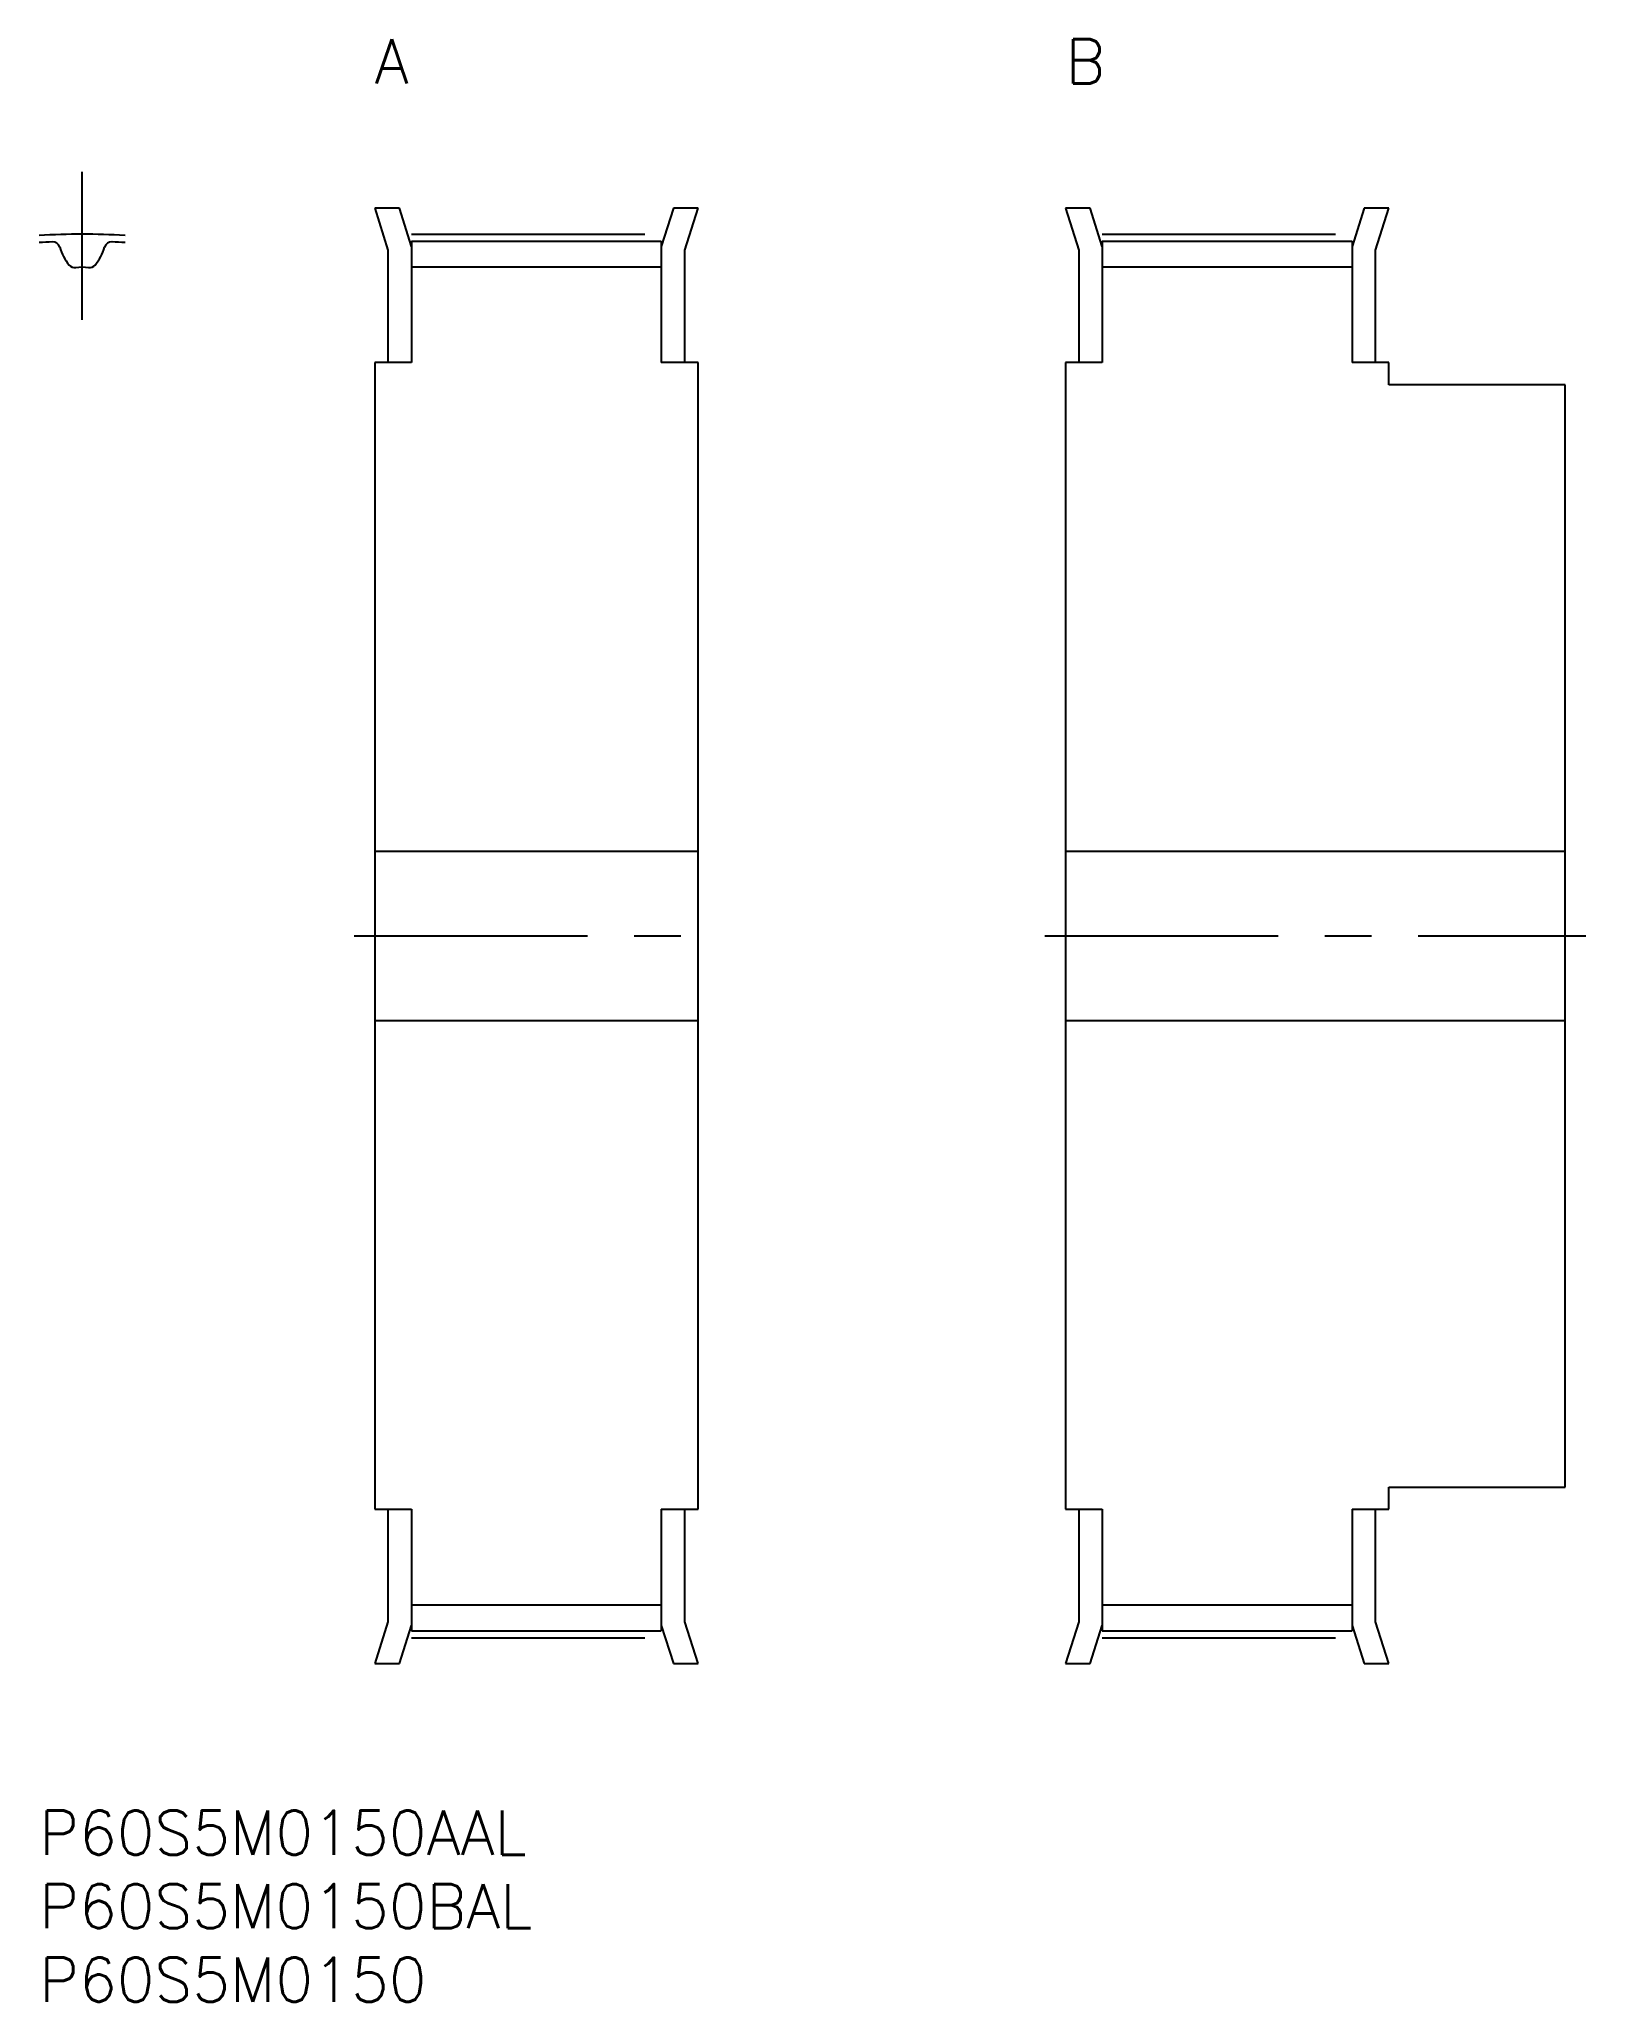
# Model space of a CAD drawing. Extents: x 0 to 105, y -13 to 120.
import ezdxf

# ---------------------------------------------------------------- set-up
doc = ezdxf.new("R2010")
doc.units = 0
doc.header["$LTSCALE"] = 0.5
doc.linetypes.add('CENTER', pattern=[50.8, 31.75, -6.35, 6.35, -6.35])
for name, color, linetype in [('MSM_CENTER', 1, 'CENTER'), ('MSM_CONTINUOUS', 7, 'CONTINUOUS'), ('MSM_PART_NUMBER', 7, 'CONTINUOUS')]:
    doc.layers.add(name, color=color, linetype=linetype)
doc.styles.get("Standard").update_dxf_attribs({"font": 'txt.shx', "height": 1, "bigfont": 'bigfont.shx'})

# ---------------------------------------------------------------- blocks, each defined once
blk = doc.blocks.new('*U36')
at = {"layer": 'MSM_PART_NUMBER'}
blk.add_text('A', height=3, dxfattribs=at).set_placement((22.83, 117.5))
blk = doc.blocks.new('*U37')
at = {"layer": 'MSM_PART_NUMBER'}
blk.add_text('B', height=3, dxfattribs=at).set_placement((69.83, 117.5))
blk = doc.blocks.new('*U38')
at = {"layer": 'MSM_PART_NUMBER'}
blk.add_text('P60S5M0150', height=3, dxfattribs=at).set_placement((0, -13))
blk = doc.blocks.new('*U39')
at = {"layer": 'MSM_PART_NUMBER'}
blk.add_text('P60S5M0150BAL', height=3, dxfattribs=at).set_placement((0, -8))
blk = doc.blocks.new('*U40')
at = {"layer": 'MSM_PART_NUMBER'}
blk.add_text('P60S5M0150AAL', height=3, dxfattribs=at).set_placement((0, -3))

msp = doc.modelspace()

# ---------------------------------------------------------------- linework, layer by layer
at = {"layer": 'MSM_CENTER'}
for p, q in [((2.92, 101.41), (2.92, 111.48)), ((25.33, 107.24), (42.33, 107.24)), ((72.33, 107.24), (89.33, 107.24)), ((21.43, 59.5), (46.23, 59.5)), ((68.43, 59.5), (105.23, 59.5)), ((25.33, 11.75), (42.33, 11.75)), ((72.33, 11.75), (89.33, 11.75))]:
    msp.add_line(p, q, dxfattribs=at)
msp.add_arc((2.92, 59.5), 47.74, 86.4974, 93.5026, dxfattribs=at)
at = {"layer": 'MSM_CONTINUOUS'}
for p, q in [((24.51, 109), (22.83, 109)), ((22.83, 109), (23.73, 106.15)), ((25.33, 106.4), (24.51, 109)), ((43.16, 109), (42.33, 106.4)), ((44.83, 109), (43.16, 109)), ((43.93, 106.15), (44.83, 109)), ((71.51, 109), (69.83, 109)), ((69.83, 109), (70.73, 106.15)), ((72.33, 106.4), (71.51, 109)), ((90.16, 109), (89.33, 106.4)), ((91.83, 109), (90.16, 109)), ((90.93, 106.15), (91.83, 109)), ((23.73, 106.15), (23.73, 98.5)), ((25.33, 106.76), (25.33, 98.5)), ((25.33, 106.76), (42.33, 106.76)), ((42.33, 106.76), (42.33, 98.5)), ((43.93, 98.5), (43.93, 106.15)), ((70.73, 106.15), (70.73, 98.5)), ((72.33, 106.76), (72.33, 98.5)), ((72.33, 106.76), (89.33, 106.76)), ((89.33, 106.76), (89.33, 98.5)), ((90.93, 98.5), (90.93, 106.15)), ((42.33, 105), (25.33, 105)), ((89.33, 105), (72.33, 105)), ((22.83, 98.5), (22.83, 20.5)), ((25.33, 98.5), (22.83, 98.5)), ((44.83, 98.5), (42.33, 98.5)), ((44.83, 20.5), (44.83, 98.5)), ((69.83, 98.5), (69.83, 20.5)), ((72.33, 98.5), (69.83, 98.5)), ((91.83, 98.5), (89.33, 98.5)), ((91.83, 97), (91.83, 98.5)), ((103.83, 97), (91.83, 97)), ((103.83, 22), (103.83, 97)), ((44.83, 65.25), (22.83, 65.25)), ((103.83, 65.25), (69.83, 65.25)), ((22.83, 53.75), (44.83, 53.75)), ((69.83, 53.75), (103.83, 53.75)), ((91.83, 20.5), (91.83, 22)), ((91.83, 22), (103.83, 22)), ((22.83, 20.5), (25.33, 20.5)), ((23.73, 20.5), (23.73, 12.85)), ((25.33, 20.5), (25.33, 12.24)), ((42.33, 20.5), (42.33, 12.24)), ((42.33, 20.5), (44.83, 20.5)), ((43.93, 12.85), (43.93, 20.5)), ((69.83, 20.5), (72.33, 20.5)), ((70.73, 20.5), (70.73, 12.85)), ((72.33, 20.5), (72.33, 12.24)), ((89.33, 20.5), (89.33, 12.24)), ((89.33, 20.5), (91.83, 20.5)), ((90.93, 12.85), (90.93, 20.5)), ((25.33, 14.01), (42.33, 14.01)), ((72.33, 14.01), (89.33, 14.01)), ((23.73, 12.85), (22.83, 10)), ((24.51, 10), (25.33, 12.6)), ((25.33, 12.24), (42.33, 12.24)), ((42.33, 12.6), (43.16, 10)), ((44.83, 10), (43.93, 12.85)), ((70.73, 12.85), (69.83, 10)), ((71.51, 10), (72.33, 12.6)), ((72.33, 12.24), (89.33, 12.24)), ((89.33, 12.6), (90.16, 10)), ((91.83, 10), (90.93, 12.85)), ((22.83, 10), (24.51, 10)), ((43.16, 10), (44.83, 10)), ((69.83, 10), (71.51, 10)), ((90.16, 10), (91.83, 10))]:
    msp.add_line(p, q, dxfattribs=at)
for centre, radius, start, end in [((2.92, 59.5), 47.26, 92.4618, 93.5382), ((0.91, 106.22), 0.5, 15.7259, 92.4618), ((4.54, 107.24), 3.27, 195.7259, 219.991), ((1.29, 107.24), 3.27, 320.009, 344.2741), ((4.93, 106.22), 0.5, 87.5382, 164.2741), ((2.92, 59.5), 47.26, 86.4618, 87.5382), ((2.42, 105.46), 0.5, 219.991, 277.6274), ((2.92, 101.72), 3.27, 82.3726, 97.6274), ((3.42, 105.46), 0.5, 262.3726, 320.009)]:
    msp.add_arc(centre, radius, start, end, dxfattribs=at)

# ---------------------------------------------------------------- block references
for name in ['*U36', '*U37', '*U40', '*U39', '*U38']:
    msp.add_blockref(name, (0, 0), dxfattribs=at)

doc.saveas('drawing.dxf')
